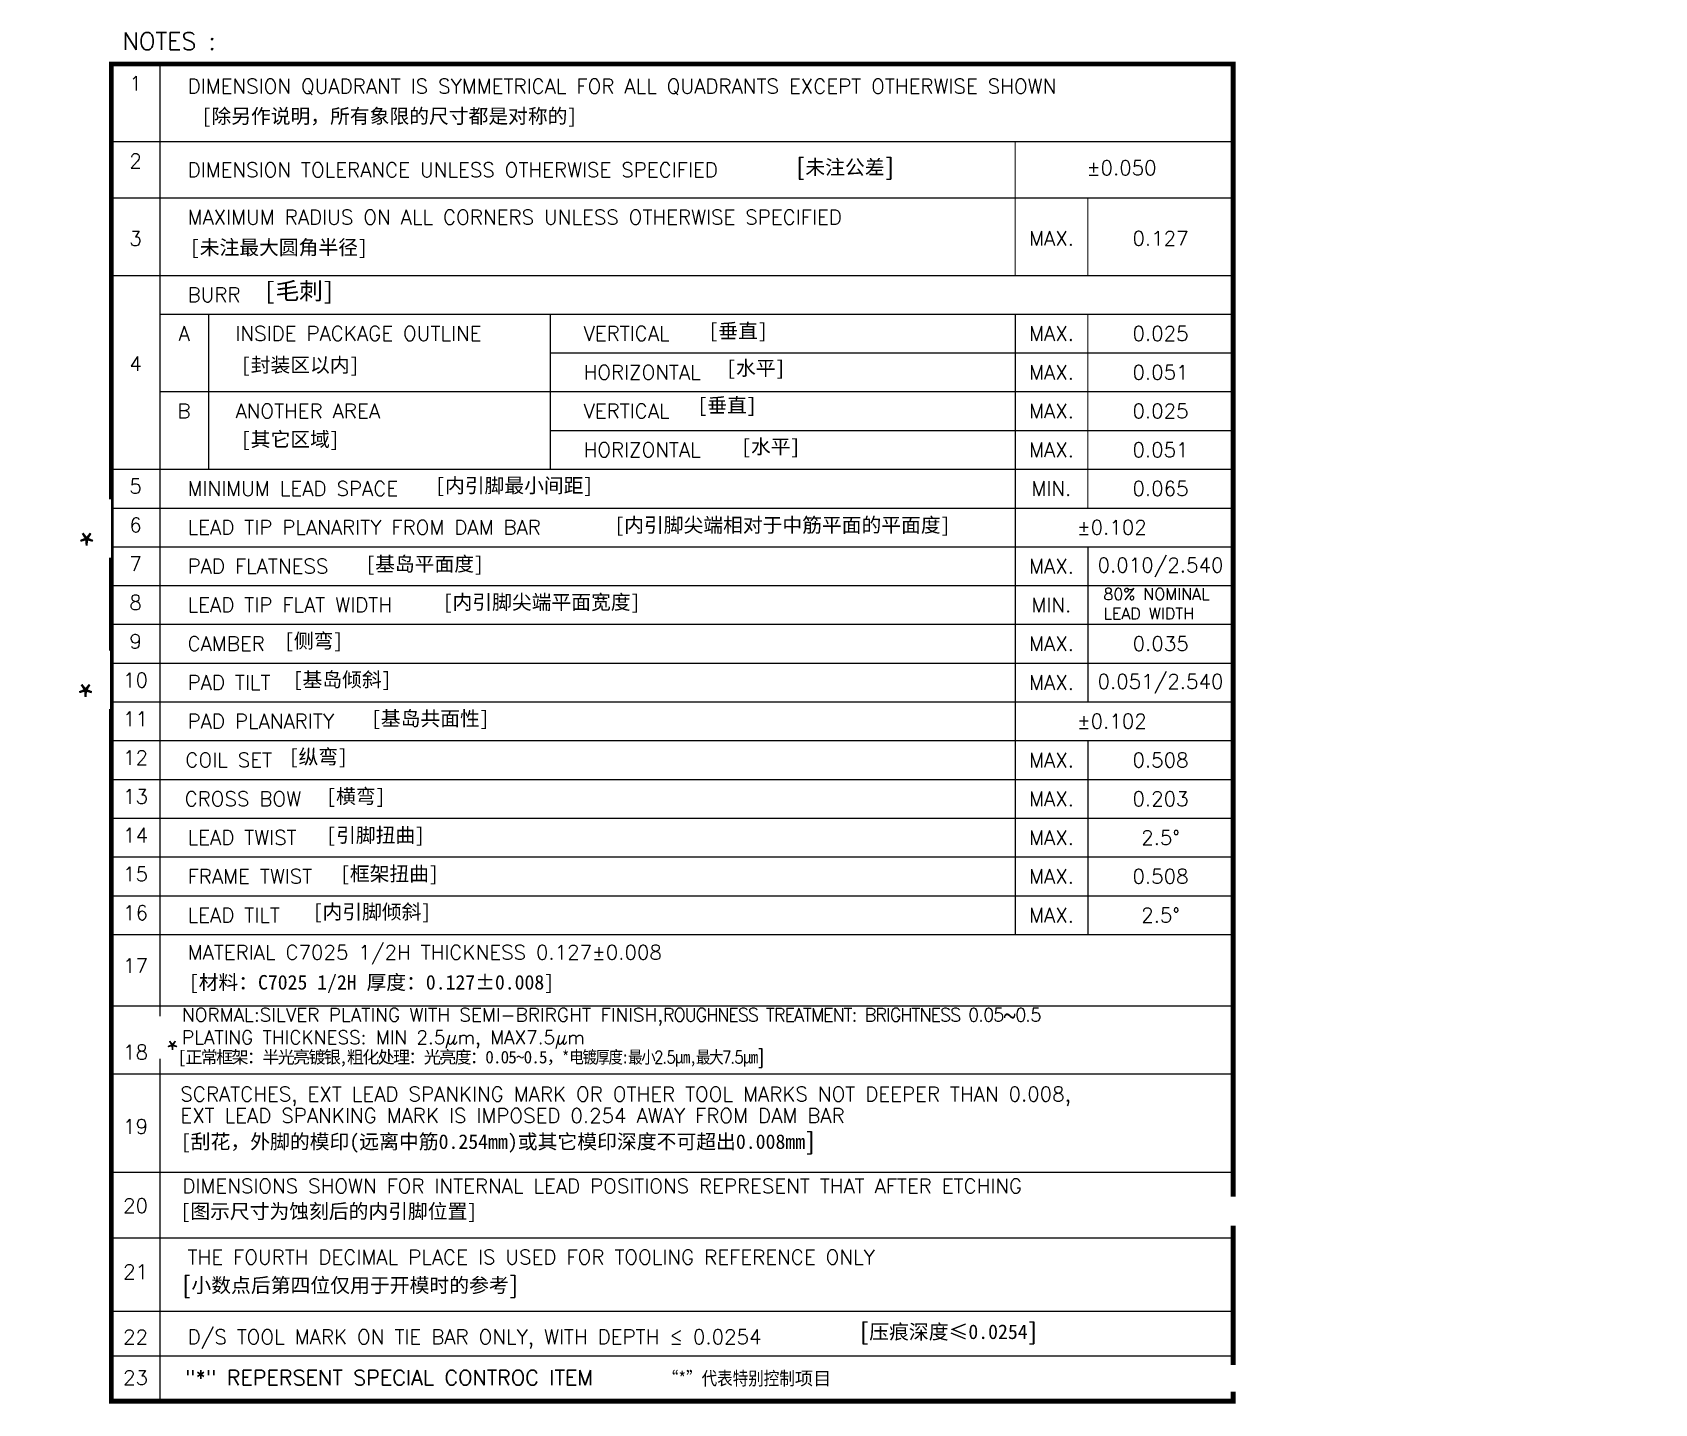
# Model space of a CAD drawing. Extents: x 49.4 to 66.1, y -13.1 to 1.
import ezdxf
from ezdxf.enums import TextEntityAlignment as Align

# ---------------------------------------------------------------- set-up
doc = ezdxf.new("R2010")
doc.units = 0
doc.layers.get('0').update_dxf_attribs({"lineweight": 15})
doc.layers.add('LF-LINE', color=1, linetype='Continuous')
doc.styles.add('ROMANS', font='romans', dxfattribs={"height": 2.5})
doc.styles.add('SIMPLEX', font='SIMPLEX.SHX', dxfattribs={"height": 0.15})
doc.styles.add('宋体', font='')
doc.styles.get('宋体').set_extended_font_data('SimSun')

msp = doc.modelspace()

# ---------------------------------------------------------------- linework, layer by layer
for p, q in [((59.523, -0.163), (59.523, -0.741)), ((59.523, -0.741), (59.523, -1.538)), ((60.27, -0.741), (60.27, -1.538)), ((60.27, -1.936), (60.27, -3.929))]:
    msp.add_line(p, q)
at = {"layer": 'LF-LINE'}
for p, q in [((50.733, 0.634), (50.733, -7.116)), ((50.235, -0.163), (61.764, -0.163)), ((50.235, -0.741), (61.764, -0.741)), ((50.235, -1.538), (61.764, -1.538)), ((50.733, -1.936), (61.764, -1.936)), ((51.232, -1.936), (51.232, -3.53)), ((54.744, -1.936), (54.744, -3.53)), ((59.523, -1.936), (59.523, -7.116)), ((54.744, -2.335), (61.764, -2.335)), ((50.733, -2.733), (61.764, -2.733)), ((54.744, -3.132), (61.764, -3.132)), ((50.235, -3.53), (61.764, -3.53)), ((50.235, -3.929), (61.764, -3.929)), ((50.235, -4.327), (61.764, -4.327)), ((60.27, -4.327), (60.27, -5.921)), ((50.235, -4.725), (61.764, -4.725)), ((50.235, -5.124), (61.764, -5.124)), ((50.235, -5.522), (61.764, -5.522)), ((50.235, -5.921), (61.764, -5.921)), ((50.235, -6.319), (61.764, -6.319)), ((60.27, -6.319), (60.27, -7.116)), ((50.235, -6.718), (61.764, -6.718)), ((50.235, -7.116), (61.764, -7.116)), ((50.235, -7.116), (61.764, -7.116)), ((50.733, -7.116), (50.733, -13.107)), ((59.523, -7.116), (59.523, -8.312)), ((60.27, -7.116), (60.27, -8.312)), ((50.235, -7.515), (61.764, -7.515)), ((50.235, -7.913), (61.764, -7.913)), ((50.235, -8.312), (61.764, -8.312)), ((50.235, -9.046), (61.764, -9.046)), ((50.235, -9.743), (61.764, -9.743)), ((50.235, -10.754), (61.764, -10.754)), ((50.235, -11.427), (61.764, -11.427)), ((50.235, -12.182), (61.764, -12.182)), ((50.235, -12.641), (61.764, -12.641))]:
    msp.add_line(p, q, dxfattribs=at)
at = {"layer": 'LF-LINE', "const_width": 0.0498}
for points in [[(61.764, -7.116), (61.764, 0.634), (50.235, 0.634), (50.235, -7.116)], [(50.235, -7.116), (50.235, -13.107), (61.764, -13.107), (61.764, -7.116)]]:
    msp.add_lwpolyline(points, dxfattribs=at)

# ---------------------------------------------------------------- texts
at = {"style": 'SIMPLEX'}
for s, height, p in [('NOTES : ', 0.1786, (50.351, 0.779)), ('DIMENSION QUADRANT IS SYMMETRICAL FOR ALL QUADRANTS EXCEPT OTHERWISE SHOWN', 0.14943, (51.018, 0.331)), ('DIMENSION TOLERANCE UNLESS OTHERWISE SPECIFIED', 0.14943, (51.018, -0.529)), ('MAXIMUM RADIUS ON ALL CORNERS UNLESS OTHERWISE SPECIFIED', 0.14943, (51.018, -1.015)), ('BURR', 0.1494, (51.018, -1.812)), ('INSIDE PACKAGE OUTLINE', 0.14943, (51.51, -2.21)), ('VERTICAL', 0.1494, (55.088, -2.21)), ('HORIZONTAL', 0.1494, (55.088, -2.609)), ('ANOTHER AREA', 0.14943, (51.51, -3.007)), ('VERTICAL', 0.1494, (55.088, -3.007)), ('HORIZONTAL', 0.1494, (55.088, -3.405)), ('MINIMUM LEAD SPACE ', 0.14943, (51.018, -3.804)), ('LEAD TIP PLANARITY FROM DAM BAR', 0.14943, (51.018, -4.202)), ('PAD FLATNESS', 0.14943, (51.018, -4.601)), ('LEAD TIP FLAT WIDTH', 0.14943, (51.018, -4.999)), ('CAMBER', 0.1494, (51.018, -5.398)), ('PAD TILT', 0.1494, (51.018, -5.796)), ('PAD PLANARITY ', 0.14943, (51.018, -6.195)), ('COIL SET', 0.1494, (50.996, -6.593)), ('CROSS BOW', 0.1494, (50.988, -6.992)), ('LEAD TWIST', 0.1494, (51.018, -7.39)), ('FRAME TWIST', 0.14943, (51.018, -7.789)), ('LEAD TILT', 0.1494, (51.018, -8.187)), ('MATERIAL C7025 1/2H THICKNESS 0.127%%P0.008', 0.14943, (51.019, -8.57)), ('SCRATCHES, EXT LEAD SPANKING MARK OR OTHER TOOL MARKS NOT DEEPER THAN 0.008,', 0.14943, (50.944, -10.026)), ('EXT LEAD SPANKING MARK IS IMPOSED 0.254 AWAY FROM DAM BAR ', 0.14943, (50.944, -10.247)), ('THE FOURTH DECIMAL PLACE IS USED FOR TOOLING REFERENCE ONLY', 0.14943, (51.018, -11.701)), ('D/S TOOL MARK ON TIE BAR ONLY, WITH DEPTH ≤ 0.0254', 0.14943, (51.018, -12.521))]:
    msp.add_text(s, height=height, dxfattribs=at).set_placement(p)
for s, height, p in [('1', 0.149, (50.484, 0.435)), ('2', 0.149, (50.484, -0.362)), ('%%P0.050', 0.1494, (60.618, -0.434)), ('3', 0.149, (50.484, -1.159)), ('MAX.', 0.1494, (59.896, -1.158)), ('0.127', 0.1494, (61.017, -1.158)), ('A', 0.149, (50.982, -2.135)), ('MAX.', 0.1494, (59.896, -2.135)), ('0.025', 0.1494, (61.017, -2.135)), ('4', 0.149, (50.484, -2.446)), ('MAX.', 0.1494, (59.896, -2.534)), ('0.051', 0.1494, (61.017, -2.534)), ('B', 0.149, (50.982, -2.932)), ('MAX.', 0.1494, (59.896, -2.932)), ('0.025', 0.1494, (61.017, -2.932)), ('MAX.', 0.1494, (59.896, -3.331)), ('0.051', 0.1494, (61.017, -3.331)), ('5', 0.149, (50.484, -3.705)), ('MIN.', 0.1494, (59.896, -3.729)), ('0.065', 0.1494, (61.017, -3.729)), ('6', 0.149, (50.484, -4.103)), ('%%P0.102', 0.1494, (60.517, -4.128)), ('7', 0.149, (50.484, -4.502)), ('MAX.', 0.1494, (59.896, -4.526)), ('0.010/2.540', 0.14943, (61.017, -4.526)), ('8', 0.149, (50.484, -4.9)), ('MIN.', 0.1494, (59.896, -4.925)), ('9', 0.149, (50.484, -5.299)), ('MAX.', 0.1494, (59.896, -5.323)), ('0.035', 0.1494, (61.019, -5.323)), ('10', 0.1494, (50.484, -5.697)), ('MAX.', 0.1494, (59.896, -5.722)), ('0.051/2.540', 0.14943, (61.017, -5.722)), ('11', 0.1494, (50.484, -6.096)), ('%%P0.102', 0.1494, (60.517, -6.12)), ('12', 0.1494, (50.484, -6.494)), ('MAX.', 0.1494, (59.896, -6.519)), ('0.508', 0.1494, (61.017, -6.519)), ('13', 0.1494, (50.484, -6.893)), ('MAX.', 0.1494, (59.896, -6.917)), ('0.203', 0.1494, (61.017, -6.917)), ('14', 0.1494, (50.484, -7.291)), ('MAX.', 0.1494, (59.896, -7.316)), ('2.5%%D', 0.1494, (61.017, -7.316)), ('15', 0.1494, (50.484, -7.69)), ('MAX.', 0.1494, (59.896, -7.714)), ('0.508', 0.1494, (61.017, -7.714)), ('16', 0.1494, (50.484, -8.088)), ('MAX.', 0.1494, (59.896, -8.113)), ('2.5%%D', 0.1494, (61.017, -8.113)), ('17', 0.1494, (50.484, -8.632)), ('18', 0.1494, (50.484, -9.52)), ('19', 0.1494, (50.484, -10.285)), ('20', 0.1494, (50.484, -11.098)), ('21', 0.1494, (50.484, -11.777)), ('22', 0.1494, (50.484, -12.448)), ('23', 0.1494, (50.484, -12.866))]:
    msp.add_text(s, height=height, dxfattribs=at).set_placement(p, align=Align.MIDDLE)
msp.add_text('DIMENSIONS SHOWN FOR INTERNAL LEAD POSITIONS REPRESENT THAT AFTER ETCHING', height=0.14926, rotation=360, dxfattribs=at).set_placement((50.965, -10.97))
at = {"attachment_point": 1}
for s, insert, char_height, width, style in [('[除另作说明，所有象限的尺寸都是对称的]', (51.162, 0.173), 0.14903, 6.00349, '宋体'), ('[{\\fSimSun|b0|i0|c134|p2;未注公差}]', (57.277, -0.352), 0.14943, 1.2959, 'SIMPLEX'), ('[{\\fSimSun|b0|i0|c134|p32;未注最大圆角半径}]', (51.042, -1.176), 0.14903, 6.00349, '宋体'), ('[毛刺]', (51.802, -1.609), 0.1779, 6.00349, '宋体'), ('[垂直]', (56.372, -2.034), 0.149, 6.00349, '宋体'), ('[封装区以内]', (51.566, -2.384), 0.149, 6.00349, '宋体'), ('[水平]', (56.553, -2.416), 0.149, 6.00349, '宋体'), ('[垂直]', (56.258, -2.798), 0.149, 6.00349, '宋体'), ('[其它区域]', (51.566, -3.148), 0.149, 6.00349, '宋体'), ('[水平]', (56.707, -3.223), 0.149, 6.00349, '宋体'), ('[内引脚最小间距]', (53.563, -3.623), 0.149, 6.00349, '宋体'), ('[内引脚尖端相对于中筋平面的平面度]', (55.404, -4.029), 0.14903, 6.00349, '宋体'), ('[基岛平面度]', (52.845, -4.429), 0.149, 6.00349, '宋体'), ('[内引脚尖端平面宽度]', (53.64, -4.821), 0.14903, 6.00349, '宋体'), ('[侧弯]', (52.01, -5.219), 0.149, 6.00349, '宋体'), ('[基岛倾斜]', (52.099, -5.617), 0.149, 6.00349, '宋体'), ('[基岛共面性]', (52.904, -6.017), 0.149, 6.00349, '宋体'), ('[纵弯]', (52.057, -6.41), 0.149, 6.00349, '宋体'), ('[横弯]', (52.443, -6.816), 0.149, 6.00349, '宋体'), ('[引脚扭曲]', (52.443, -7.216), 0.149, 6.00349, '宋体'), ('[框架扭曲]', (52.585, -7.612), 0.149, 6.00349, '宋体'), ('[内引脚倾斜]', (52.304, -8.003), 0.149, 6.00349, '宋体'), ('[材料：C7025 1/2H 厚度：0.127±0.008]', (51.031, -8.728), 0.14903, 6.00349, '宋体'), ('NORMAL:{\\Fsimplex.shx|c1;\\C0;SILVER PLATING WITH SEMI-BRIRGHT FINISH,\\W0.95;\\T0.91;ROUGHNESS TREATMENT: BRIGHTNESS 0.05~0.5 }\\PPLATING THICKNESS: MIN 2.5μm, MAX7.5μm', (50.96, -9.067), 0.139179, 13.84817, 'SIMPLEX'), ('{\\T0.9;[正常框架：半光亮镀银,粗化处理：光亮度：0.05~0.5，\\W0.85;\\T1;\\C2;*\\T0.9;\\C256;电镀厚度:最小\\Fsimplex.shx|c134;2.5\\fSimSun|b0|i0|c134|p2;μm,最大\\Fsimplex.shx|c134;7.5\\fSimSun|b0|i0|c134|p2;μm\\Fsimplex.shx|c134;]}', (50.917, -9.507), 0.128764, 7.54405, '宋体'), ('{\\fSimSun|b0|i0|c134|p2;[\\fSimSun|b0|i0|c134|p54;刮花，外脚的模印(远离中筋0.254mm)或其它模印深度不可超出0.008mm}]', (50.949, -10.365), 0.14943, 14.86825, 'SIMPLEX'), ('[{\\fSimSun|b0|i0|c134|p2;小数点后第四位仅用于开模时的参考}]', (50.968, -11.841), 0.14943, 10.98591, 'SIMPLEX'), ('[{\\fSimSun|b0|i0|c134|p2;压痕深度≤0.0254}]', (57.934, -12.319), 0.14943, 10.98591, 'SIMPLEX')]:
    msp.add_mtext(s, dxfattribs=dict(at, insert=insert, char_height=char_height, width=width, style=style))
at = {"color": 1, "insert": (60.43, -4.754), "char_height": 0.11954, "width": 2.4781, "attachment_point": 1, "style": 'SIMPLEX'}
msp.add_mtext('80% NOMINAL\\PLEAD WIDTH', dxfattribs=at)
at = {"insert": (50.993, -12.787), "char_height": 0.15625, "attachment_point": 1, "style": 'SIMPLEX'}
msp.add_mtext('"*" REPERSENT SPECIAL CONTROC ITEM', dxfattribs=at)

# ---------------------------------------------------------------- next in the draw order: texts
at = {"color": 2, "attachment_point": 1, "rotation": 180, "style": 'ROMANS', "bg_fill": 2}
for insert, char_height, width in [((50.083, -4.289), 0.3, 0.49756), ((50.072, -5.844), 0.3, 0.49756), ((50.937, -9.48), 0.21805, 0.36164)]:
    msp.add_mtext('{\\fSimSun|b0|i0|c134|p0;*}', dxfattribs=dict(at, insert=insert, char_height=char_height, width=width))
at = {"attachment_point": 1, "bg_fill": 2}
for s, insert, char_height, width, style in [('[图示尺寸为蚀刻后的内引脚位置]', (50.946, -11.081), 0.14903, 11.10555, '宋体'), ('{\\fSimSun|b0|i0|c134|p2;\\W0.85;\\C2;“*”\\fSTSong|b0|i0|c134|p2;\\C256;代表特别控制\\W1;项目}', (55.903, -12.804), 0.13768, 10.12201, 'SIMPLEX')]:
    msp.add_mtext(s, dxfattribs=dict(at, insert=insert, char_height=char_height, width=width, style=style))

doc.saveas('drawing.dxf')
